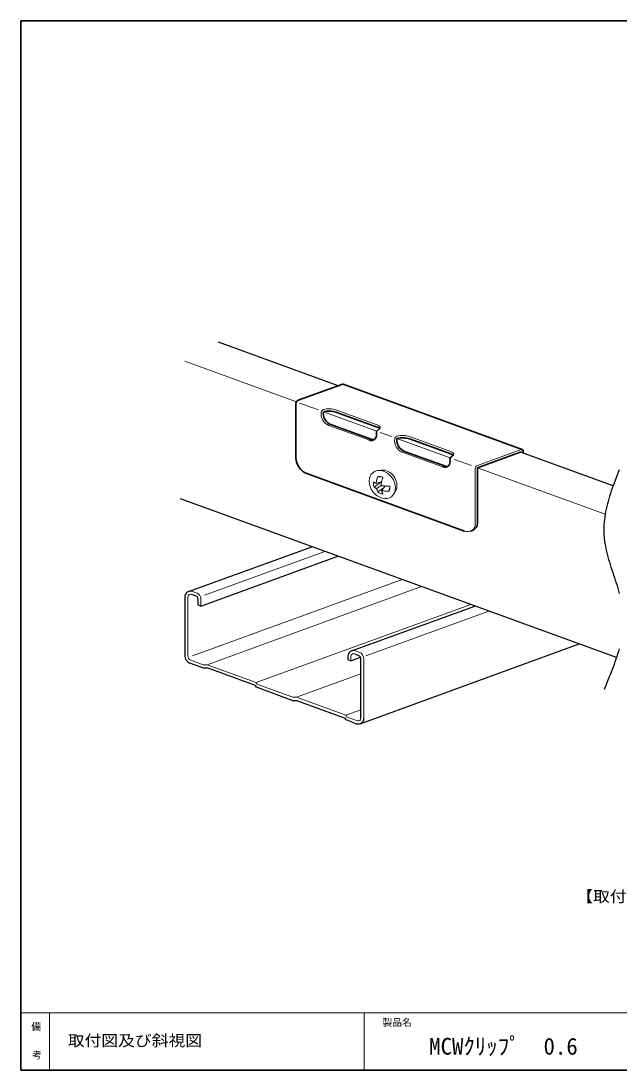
# Model space of a CAD drawing. Units: millimetres on the paper. Extents: x -405 to 411, y -913 to 286.
# Drawn here: x 15.5 to 172.3, y -286 to -11 of the extents above; entities that cross this region are included whole.
import ezdxf
from ezdxf.enums import TextEntityAlignment as Align

# ---------------------------------------------------------------- set-up
doc = ezdxf.new("R2010")
doc.units = ezdxf.units.MM
for name, color, linetype, lineweight in [('0-1_本体', 7, 'Continuous', 35), ('0-2_野縁受け', 5, 'Continuous', 25), ('0-3_野縁', 3, 'Continuous', 25), ('0-6_ねじ', 4, 'Continuous', 18), ('0-8_寸法線', 4, 'Continuous', 18), ('F-0_枠図面', 4, 'Continuous', 18), ('F-2_文字1', 4, 'Continuous', 18)]:
    doc.layers.add(name, color=color, linetype=linetype, lineweight=lineweight)
doc.layers.add('F-3_文字2', color=7, linetype='Continuous')
doc.styles.add('ＭＳ ゴシック', font='')
doc.styles.get('ＭＳ ゴシック').set_extended_font_data('MS Gothic')

msp = doc.modelspace()

# ---------------------------------------------------------------- linework, layer by layer
at = {"layer": '0-1_本体'}
for p, q in [((99.611, -106.251), (88.155, -110.421)), ((99.928, -106.239), (146.913, -123.34)), ((87.591, -111.226), (87.591, -125.626)), ((98.071, -113.535), (108.878, -117.468)), ((107.271, -120.636), (96.76, -116.81)), ((117.335, -120.546), (128.142, -124.479)), ((147.16, -123.746), (147.16, -123.746)), ((147.16, -123.746), (147.16, -124.288)), ((126.534, -127.647), (116.024, -123.822)), ((135.139, -128.122), (146.596, -123.952)), ((146.596, -123.952), (146.596, -124.083)), ((135.139, -128.122), (135.139, -142.523)), ((90.41, -129.652), (131.758, -144.701)), ((133.341, -144.759), (133.905, -144.554))]:
    msp.add_line(p, q, dxfattribs=at)
at = {"layer": '0-1_本体', "color": 4, "lineweight": 18}
for p, q in [((93.489, -112.962), (88.503, -111.147)), ((98.071, -112.935), (108.878, -116.868)), ((106.707, -120.841), (96.196, -117.016)), ((112.644, -119.934), (109.694, -118.86)), ((117.335, -119.946), (128.142, -123.879)), ((135.139, -127.522), (146.596, -123.352)), ((125.97, -127.852), (115.46, -124.027)), ((133.609, -127.565), (129.143, -125.939)), ((134.575, -128.327), (134.575, -142.729))]:
    msp.add_line(p, q, dxfattribs=at)
at = {"layer": '0-1_本体', "color": 6, "lineweight": 25}
for points in [[(172.329, -128.7), (172.05, -129.386), (171.775, -130.072), (171.504, -130.758), (171.238, -131.444), (170.979, -132.13), (170.726, -132.815), (170.481, -133.501), (170.245, -134.187), (170.018, -134.873), (169.802, -135.559), (169.596, -136.245), (169.402, -136.931), (169.22, -137.617), (169.052, -138.302), (168.898, -138.988), (168.759, -139.674), (168.636, -140.36), (168.53, -141.046), (168.441, -141.732), (168.37, -142.418), (168.318, -143.103), (168.286, -143.789), (168.274, -144.475), (168.284, -145.161), (168.317, -145.847), (168.346, -146.245), (168.383, -146.643), (168.464, -147.328), (168.567, -148.014), (168.689, -148.7), (168.828, -149.386), (168.984, -150.072), (169.155, -150.758), (169.338, -151.444), (169.532, -152.13)], [(169.532, -152.13), (169.736, -152.815), (169.949, -153.501), (170.167, -154.187), (170.391, -154.873), (170.617, -155.559), (170.846, -156.245), (171.074, -156.931), (171.301, -157.617), (171.524, -158.302), (171.743, -158.988), (171.955, -159.674), (172.16, -160.36), (172.354, -161.046)], [(172.29, -175.559), (172.096, -176.245), (171.89, -176.931), (171.673, -177.617), (171.446, -178.302)], [(171.446, -178.302), (171.21, -178.988), (170.965, -179.674), (170.713, -180.36), (170.453, -181.046), (170.188, -181.732), (169.917, -182.418), (169.642, -183.103), (169.363, -183.789), (169.081, -184.475), (168.797, -185.161), (168.512, -185.847), (168.346, -186.245)]]:
    msp.add_lwpolyline(points, dxfattribs=at)
at = {"layer": '0-1_本体'}
for centre, major_axis, ratio, start_param, end_param in [((99.611, -106.851), (0.399, 0.569), 0.7, 0.18216, 0.7855464), ((88.155, -111.021), (0.399, 0.569), 0.7, 0.7852499, 2.3563427), ((96.76, -114.653), (-1.434, 2.048), 0.7, 0.5516953, 2.3566391), ((96.277, -114.188), (2.5, 0), 0.375, 0.7704734, 2.2091285), ((109.242, -118.696), (0.399, 0.569), 0.7, 0.7855464, 2.3560463), ((107.191, -118.16), (2.5, 0), 0.375, 0.3257295, 0.8301724), ((106.706, -118.683), (-1.434, 2.048), 0.7, 2.3560463, 4.1609902), ((107.27, -118.478), (-1.434, 2.048), 0.7, 2.3560463, 2.7869003), ((116.024, -121.664), (-1.434, 2.048), 0.7, 0.5516953, 2.3566391), ((115.541, -121.199), (2.5, 0), 0.375, 0.7704734, 2.2091285), ((146.596, -123.952), (0.399, 0.569), 0.7, 5.4976389, 7.0687317), ((90.41, -126.652), (-1.994, 2.847), 0.7, 0.7849535, 2.3566391), ((125.97, -125.695), (-1.434, 2.048), 0.7, 2.3560463, 4.1609902), ((128.506, -125.707), (0.399, 0.569), 0.7, 0.7855464, 2.3560463), ((126.455, -125.171), (2.5, 0), 0.375, 0.3257295, 0.8301724), ((126.534, -125.489), (-1.434, 2.048), 0.7, 2.3560463, 2.7869003), ((132.32, -141.495), (-1.994, 2.847), 0.7, 2.9529323, 3.927139)]:
    msp.add_ellipse(centre, major_axis=major_axis, ratio=ratio, start_param=start_param, end_param=end_param, dxfattribs=at)
at = {"layer": '0-1_本体', "color": 4, "lineweight": 18}
for centre, major_axis, ratio, start_param, end_param in [((96.277, -113.588), (2.5, 0), 0.375, 0.7704734, 2.2091285), ((96.196, -114.858), (-1.434, 2.048), 0.7, 0.5516953, 2.3566391), ((94.787, -113.435), (0.399, 0.569), 0.7, 0.5966269, 2.3560463), ((107.191, -117.56), (2.5, 0), 0.375, 5.6747027, 7.1133577), ((115.46, -121.869), (-1.434, 2.048), 0.7, 0.5516953, 2.3566391), ((114.051, -120.446), (0.399, 0.569), 0.7, 0.5966269, 2.3560463), ((115.541, -120.599), (2.5, 0), 0.375, 0.7704734, 2.2091285), ((126.455, -124.571), (2.5, 0), 0.375, 5.6747027, 7.1133577), ((135.139, -128.122), (0.399, 0.569), 0.7, 0.7852499, 2.3563427), ((131.756, -141.701), (-1.994, 2.847), 0.7, 2.3560463, 3.927139)]:
    msp.add_ellipse(centre, major_axis=major_axis, ratio=ratio, start_param=start_param, end_param=end_param, dxfattribs=at)
at = {"layer": '0-2_野縁受け'}
for p, q in [((98.607, -106.616), (67.316, -95.228)), ((170.71, -132.86), (146.415, -124.017)), ((171.587, -177.876), (57.341, -136.294))]:
    msp.add_line(p, q, dxfattribs=at)
at = {"layer": '0-2_野縁受け', "color": 4, "lineweight": 18}
for p, q in [((87.689, -110.851), (58.431, -100.202)), ((108.777, -118.527), (94.787, -113.435)), ((128.041, -125.538), (114.051, -120.446)), ((168.644, -140.316), (135.139, -128.122))]:
    msp.add_line(p, q, dxfattribs=at)
at = {"layer": '0-3_野縁'}
for p, q in [((59.418, -160.572), (91.731, -148.811)), ((62.66, -164.378), (98.581, -151.304)), ((58.431, -161.981), (58.431, -177.439)), ((61.399, -161.771), (60.171, -161.323)), ((61.86, -162.428), (61.86, -164.087)), ((62.66, -164.378), (61.86, -164.087)), ((102.174, -176.134), (134.487, -164.373)), ((104.429, -195.207), (161.816, -174.32)), ((101.187, -177.543), (101.187, -178.401)), ((101.187, -178.401), (101.987, -178.692)), ((101.987, -178.692), (104.48, -177.785)), ((102.927, -176.885), (103.826, -177.213)), ((104.616, -193.798), (104.616, -178.34)), ((63.13, -180.549), (59.747, -179.318)), ((63.13, -180.549), (64.27, -180.549)), ((76.992, -185.179), (64.27, -180.549)), ((77.225, -185.679), (76.992, -185.179)), ((86.622, -189.1), (77.225, -185.679))]:
    msp.add_line(p, q, dxfattribs=at)
at = {"layer": '0-3_野縁', "color": 4, "lineweight": 18}
for p, q in [((63.567, -161.552), (95.152, -150.056)), ((60.431, -177.439), (115.408, -157.429)), ((64.27, -179.749), (120.502, -159.283)), ((59.231, -161.981), (59.231, -177.439)), ((61.673, -161.019), (60.444, -160.572)), ((62.66, -162.428), (62.66, -164.378)), ((77.162, -184.441), (133.393, -163.975)), ((105.92, -177.429), (138.139, -165.702)), ((63.271, -179.749), (60.021, -178.566)), ((101.987, -177.543), (101.987, -178.692)), ((103.2, -176.134), (104.1, -176.461)), ((105.416, -193.798), (105.416, -178.34)), ((63.271, -179.749), (64.27, -179.749)), ((64.27, -179.749), (77.162, -184.441)), ((87.763, -188.3), (104.616, -182.165)), ((77.366, -184.879), (77.162, -184.441)), ((86.763, -188.3), (77.366, -184.879)), ((86.763, -188.3), (87.763, -188.3)), ((87.763, -188.3), (100.654, -192.992)), ((100.654, -192.992), (104.616, -191.55)), ((100.858, -193.43), (100.654, -192.992)), ((103.676, -194.456), (100.858, -193.43))]:
    msp.add_line(p, q, dxfattribs=at)
at = {"layer": '0-3_野縁', "color": 7, "lineweight": 35}
msp.add_line((104.616, -195.139), (104.616, -195.124), dxfattribs=at)
at = {"layer": '0-3_野縁'}
for points in [[(86.622, -189.1), (87.763, -189.1), (100.484, -193.73)], [(103.403, -195.207), (100.717, -194.23), (100.484, -193.73)]]:
    msp.add_lwpolyline(points, dxfattribs=at)
for centre, radius, start, end in [((59.931, -161.981), 1.5, 70, 180), ((61.16, -162.428), 0.7, 0, 70), ((60.431, -177.439), 2, 180, 250), ((102.687, -177.543), 1.5, 70, 180), ((103.416, -178.34), 1.2, 0, 70), ((103.916, -193.798), 1.5, 250, 0)]:
    msp.add_arc(centre, radius, start, end, dxfattribs=at)
at = {"layer": '0-3_野縁', "color": 4, "lineweight": 18}
for centre, radius, start, end in [((59.931, -161.981), 0.7, 70, 180), ((61.16, -162.428), 1.5, 0, 70), ((60.431, -177.439), 1.2, 180, 250), ((102.687, -177.543), 0.7, 70, 180), ((103.416, -178.34), 2, 0, 70), ((103.916, -193.798), 0.7, 250, 0)]:
    msp.add_arc(centre, radius, start, end, dxfattribs=at)
at = {"layer": '0-6_ねじ'}
for p, q in [((109.999, -128.742), (109.031, -128.857)), ((107.906, -131.805), (107.887, -131.792)), ((107.99, -131.864), (107.906, -131.805)), ((108.074, -131.921), (107.99, -131.864)), ((109.818, -131.951), (108.052, -133.149)), ((108.159, -131.977), (108.074, -131.921)), ((108.244, -132.032), (108.159, -131.977)), ((108.629, -132.262), (110.033, -131.818)), ((108.636, -132.131), (108.649, -131.985)), ((108.649, -131.985), (108.665, -131.84)), ((108.665, -131.84), (108.685, -131.694)), ((108.685, -131.694), (108.709, -131.548)), ((108.709, -131.548), (108.735, -131.402)), ((108.735, -131.402), (108.765, -131.255)), ((108.765, -131.255), (108.798, -131.109)), ((108.798, -131.109), (108.834, -130.962)), ((108.834, -130.962), (108.873, -130.816)), ((108.873, -130.816), (108.914, -130.669)), ((108.914, -130.669), (108.957, -130.522)), ((108.957, -130.522), (108.965, -130.494)), ((110.275, -130.565), (108.965, -130.494)), ((109.818, -131.951), (109.819, -131.886)), ((109.998, -131.999), (109.818, -131.951)), ((109.989, -132.046), (110.016, -131.9)), ((110.016, -131.9), (110.046, -131.754)), ((110.046, -131.754), (110.079, -131.607)), ((110.079, -131.607), (110.115, -131.461)), ((110.115, -131.461), (110.154, -131.314)), ((110.154, -131.314), (110.195, -131.167)), ((110.195, -131.167), (110.238, -131.02)), ((110.238, -131.02), (110.283, -130.873)), ((110.283, -130.873), (110.331, -130.726)), ((110.331, -130.726), (110.372, -130.604)), ((108.122, -133.198), (108.052, -133.149)), ((108.206, -133.255), (108.122, -133.198)), ((108.291, -133.312), (108.206, -133.255)), ((108.329, -132.086), (108.244, -132.032)), ((108.376, -133.367), (108.291, -133.312)), ((108.415, -132.139), (108.329, -132.086)), ((108.461, -133.421), (108.376, -133.367)), ((108.501, -132.19), (108.415, -132.139)), ((108.547, -133.473), (108.461, -133.421)), ((108.588, -132.24), (108.501, -132.19)), ((108.634, -133.524), (108.547, -133.473)), ((108.629, -132.262), (108.588, -132.24)), ((108.629, -132.262), (108.636, -132.131)), ((108.721, -133.574), (108.634, -133.524)), ((108.761, -133.596), (108.721, -133.574)), ((108.761, -133.596), (109.961, -132.772)), ((110.679, -133.278), (109.035, -134.464)), ((109.91, -132.76), (109.917, -132.629)), ((109.917, -132.629), (109.93, -132.484)), ((109.93, -132.484), (109.946, -132.338)), ((109.946, -132.338), (109.966, -132.192)), ((109.966, -132.192), (109.989, -132.046)), ((110.042, -134.095), (110.965, -132.911)), ((110.78, -132.897), (110.78, -133.148)), ((112.181, -133.265), (111.93, -134.262)), ((113.376, -134.818), (113.87, -133.805))]:
    msp.add_line(p, q, dxfattribs=at)
for points in [[(109.035, -134.464), (109.008, -134.392), (108.972, -134.293), (108.938, -134.193), (108.904, -134.094), (108.872, -133.995), (108.842, -133.895), (108.813, -133.796), (108.786, -133.696), (108.761, -133.596)], [(112.154, -132.917), (112.028, -132.922), (111.871, -132.927), (111.715, -132.929), (111.56, -132.93), (111.405, -132.929), (111.252, -132.925), (111.098, -132.919), (110.946, -132.91), (110.795, -132.898), (110.645, -132.884), (110.495, -132.866), (110.347, -132.845), (110.2, -132.82), (110.054, -132.792), (109.91, -132.76)], [(111.93, -134.262), (111.848, -134.264), (111.692, -134.264), (111.538, -134.263), (111.384, -134.259), (111.231, -134.253), (111.079, -134.244), (110.927, -134.233), (110.777, -134.218), (110.628, -134.2), (110.48, -134.179), (110.332, -134.155), (110.187, -134.127), (110.042, -134.095)], [(110.338, -135.019), (110.327, -134.989), (110.289, -134.89), (110.253, -134.791), (110.219, -134.692), (110.185, -134.592), (110.153, -134.493), (110.123, -134.394), (110.094, -134.294), (110.067, -134.195), (110.042, -134.095)]]:
    msp.add_lwpolyline(points, dxfattribs=at)
msp.add_ellipse((110.223, -132.527), major_axis=(-2.435, 3.173), ratio=0.775, dxfattribs=at)
for centre, major_axis, ratio, start_param, end_param in [((111.042, -131.954), (-2.131, 2.777), 0.775, 3.5655778, 5.8546156), ((110.018, -132.722), (-1.522, 1.983), 0.775, 0.6193481, 1.2206666), ((110.018, -132.722), (-1.522, 1.983), 0.775, 5.338638, 6.0110071), ((111.083, -131.976), (-1.205, 1.72), 0.7, 0.1705994, 0.2587473), ((110.018, -132.722), (-1.522, 1.983), 0.775, 1.8896109, 2.5096444), ((110.018, -132.722), (-1.522, 1.983), 0.775, 3.4450299, 4.0912872)]:
    msp.add_ellipse(centre, major_axis=major_axis, ratio=ratio, start_param=start_param, end_param=end_param, dxfattribs=at)
at = {"layer": 'F-0_枠図面', "color": 7, "lineweight": 35}
msp.add_line((15.5, -11), (405, -11), dxfattribs=at)
at = {"layer": 'F-0_枠図面'}
for p, q in [((15.5, -271), (405, -271)), ((23, -271), (23, -286)), ((105.5, -271), (105.5, -286))]:
    msp.add_line(p, q, dxfattribs=at)
at = {"layer": 'F-0_枠図面', "color": 7, "lineweight": 35}
msp.add_lwpolyline([(15.5, -11), (15.5, -286), (405, -286)], dxfattribs=at)

# ---------------------------------------------------------------- texts
at = {"layer": '0-8_寸法線', "color": 7, "style": 'ＭＳ ゴシック', "width": 1.1}
msp.add_text('【取付図】', height=2.933, dxfattribs=at).set_placement((161.06, -242.832), align=Align.BOTTOM_LEFT)
at = {"layer": 'F-2_文字1', "color": 7, "style": 'ＭＳ ゴシック'}
for s, p in [('備', (18.211, -276.087)), ('製品名', (110.227, -275.002)), ('考', (18.39, -283.51))]:
    msp.add_text(s, height=1.833, dxfattribs=at).set_placement(p, align=Align.BOTTOM_LEFT)
at = {"layer": 'F-3_文字2', "style": 'ＭＳ ゴシック', "width": 1.1}
msp.add_text('取付図及び斜視図', height=2.933, dxfattribs=at).set_placement((27.764, -280.632), align=Align.BOTTOM_LEFT)
at = {"layer": 'F-3_文字2', "style": 'ＭＳ ゴシック'}
msp.add_text('MCWｸﾘｯﾌﾟ\u30000.6', height=4.399, dxfattribs=at).set_placement((122.501, -283.291), align=Align.BOTTOM_LEFT)

doc.saveas('drawing.dxf')
